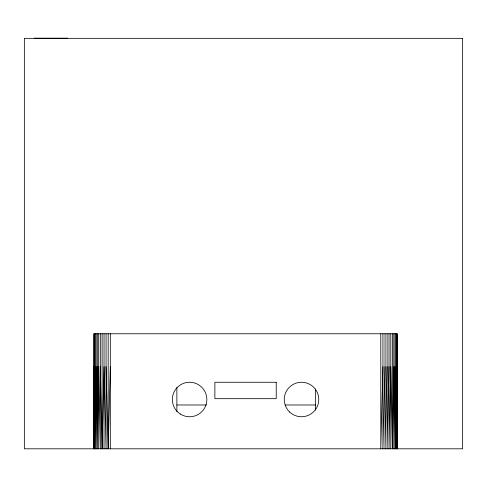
<?xml version="1.0" encoding="UTF-8"?>
<svg xmlns="http://www.w3.org/2000/svg" width="487" height="487" viewBox="0 0 487 487"><rect width="100%" height="100%" fill="white"/><g stroke="black" fill="none" stroke-linecap="round" stroke-linejoin="round"><path stroke-width="0.73" d="M397.228 366.632L397.088 448.807L397.088 333.765M397.088 366.632L396.668 448.807L396.668 333.765M397.228 448.807L397.228 333.765L93.881 333.765L93.881 448.807L94.021 366.632L94.441 448.807L95.135 366.632M393.831 333.765L393.831 448.807L395.03 366.632L395.98 448.807L396.668 366.632M96.085 366.632L95.135 448.807L95.135 333.765M97.278 366.632L96.085 448.807L96.085 333.765M98.697 366.632L97.278 448.807L97.278 333.765M389.01 333.765L389.01 448.807L390.799 366.632L392.419 448.807L393.831 366.632M98.697 333.765L98.697 448.807L100.31 366.632L102.1 448.807L104.029 366.632L106.063 448.807L106.063 333.765M389.01 366.632L387.086 448.807L387.086 333.765M106.063 366.632L108.169 448.807L110.318 366.632M382.94 366.632L380.797 448.807L380.797 333.765M385.047 366.632L382.94 448.807L382.94 333.765M387.086 366.632L385.047 448.807L385.047 333.765M34.206 38.193L67.754 38.193M176.878 404.983L206.439 404.983M285.285 404.983L315.606 404.983M395.98 333.765L395.98 448.807M395.03 333.765L395.03 448.807M392.419 333.765L392.419 448.807M390.799 333.765L390.799 448.807M315.606 389.003L315.606 410.145M176.878 387.451L176.872 411.661M110.318 333.765L110.318 448.807M108.169 333.765L108.169 448.807M104.029 333.765L104.029 448.807M102.1 333.765L102.1 448.807M100.31 333.765L100.31 448.807M94.441 333.765L94.441 448.807M94.021 333.765L94.021 448.807M462.65 38.333L24.35 38.333L24.35 448.807L462.65 448.807L462.65 38.333M276.232 382.265L214.877 382.265L214.877 398.689L276.232 398.689L276.232 382.265M180.293 414.035A17.258 17.258 0 0 0 206.835 400.29A17.258 17.258 0 0 0 181.663 384.182A17.258 17.258 0 0 0 180.293 414.035M289.674 412.051A17.258 17.258 0 0 0 318.303 403.486A17.258 17.258 0 0 0 296.565 382.971A17.258 17.258 0 0 0 289.674 412.051"/></g></svg>
